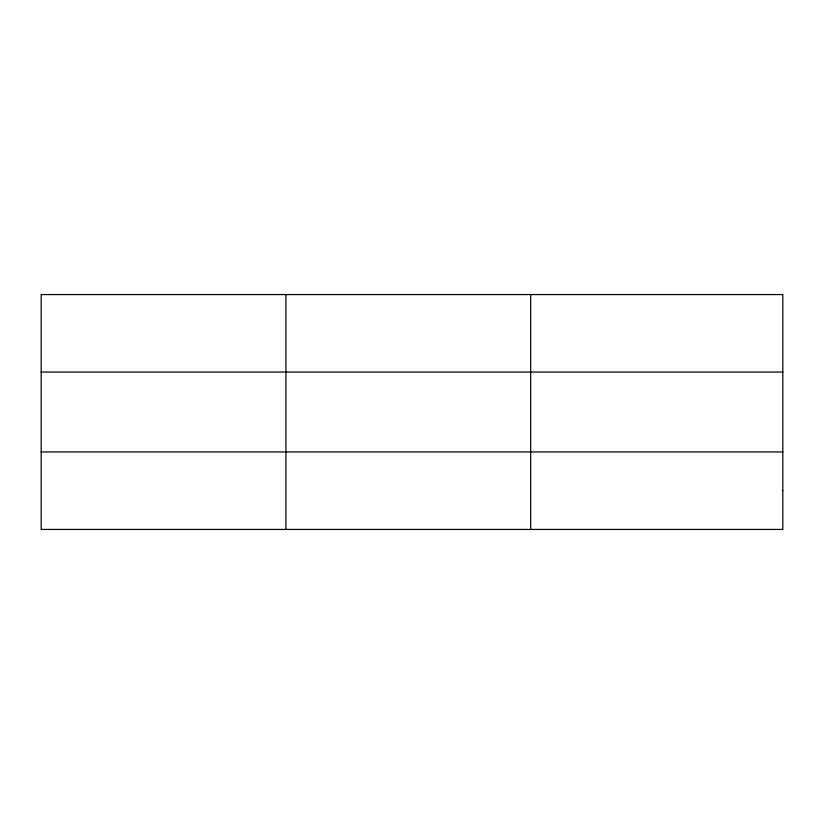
<?xml version="1.0" encoding="UTF-8"?>
<svg xmlns="http://www.w3.org/2000/svg" width="824" height="824" viewBox="0 0 824 824"><rect width="100%" height="100%" fill="white"/><g stroke="black" fill="none" stroke-linecap="round" stroke-linejoin="round"><path stroke-width="1.24" d="M285.928 529.441L285.928 294.559M530.656 529.441L530.656 294.559M41.2 372.067L782.8 372.067M41.2 451.933L782.8 451.933M782.8 490.682L782.8 529.441L41.2 529.441L41.2 294.559L782.8 294.559L782.8 490.682"/></g></svg>
